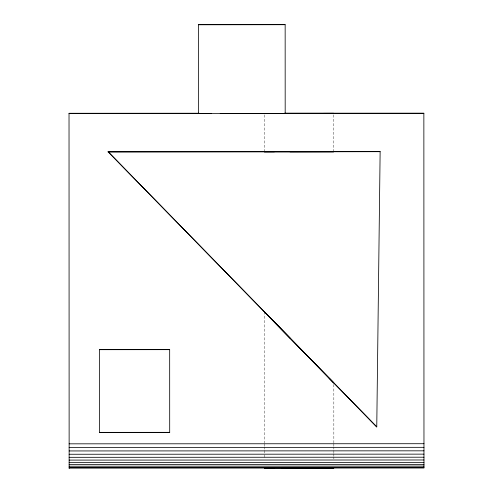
<?xml version="1.0" encoding="UTF-8"?>
<svg xmlns="http://www.w3.org/2000/svg" width="493" height="493" viewBox="0 0 493 493"><rect width="100%" height="100%" fill="white"/><g stroke="black" fill="none" stroke-linecap="round" stroke-linejoin="round"><path stroke-width="0.37" stroke-dasharray="2.46 1.85" d="M333.736 114.857L333.749 151.024M333.829 384.497L333.847 442.825M333.847 443.589L333.847 445.894M333.847 446.658L333.847 449.733M333.847 450.497L333.847 452.802M333.847 453.566L333.847 455.871M333.853 456.635L333.853 458.94M264.205 114.881L264.217 151.049M264.273 311.761L264.316 442.868M264.316 443.638L264.316 445.937M264.316 446.701L264.322 449.77M264.322 450.534L264.322 458.971"/><path stroke-width="0.74" d="M380.134 151.659L376.757 427.049L108.096 151.745L380.134 151.659L108.096 152.004M211.238 113.427L198.55 113.408L198.519 24.699L285.157 24.668L285.188 113.378L220.211 113.427M323.556 113.341L333.736 113.316L284.64 113.31M274.404 151.801L264.217 151.819L333.749 151.795L289.989 151.832M199.104 113.242L69.026 113.285L69.143 468.35M284.541 113.211L423.857 113.162L423.974 467.999L69.143 468.116M69.026 113.538L423.857 113.421M99.604 349.685L169.672 349.66M99.629 432.367L169.697 432.343M69.137 443.829L423.968 443.712M69.137 447.453L423.968 447.33M69.137 450.947L423.968 450.83M69.137 454.256L423.968 454.139M69.137 457.325L423.974 457.208M69.143 460.098L423.974 459.981M69.143 462.533L423.974 462.409M69.143 464.579L423.974 464.461M69.143 466.212L423.974 466.088M69.143 467.395L423.974 467.278M281.706 468.19L333.853 468.147L264.328 468.171L274.509 468.184M285.157 24.668L198.519 24.699M265.456 312.963L264.273 311.761L290.05 338.173M108.096 151.745L376.757 426.79M274.459 322.169L333.829 382.962L329.164 378.205M169.672 349.401L99.604 349.426L99.629 432.62L169.697 432.595L169.672 349.401"/></g></svg>
